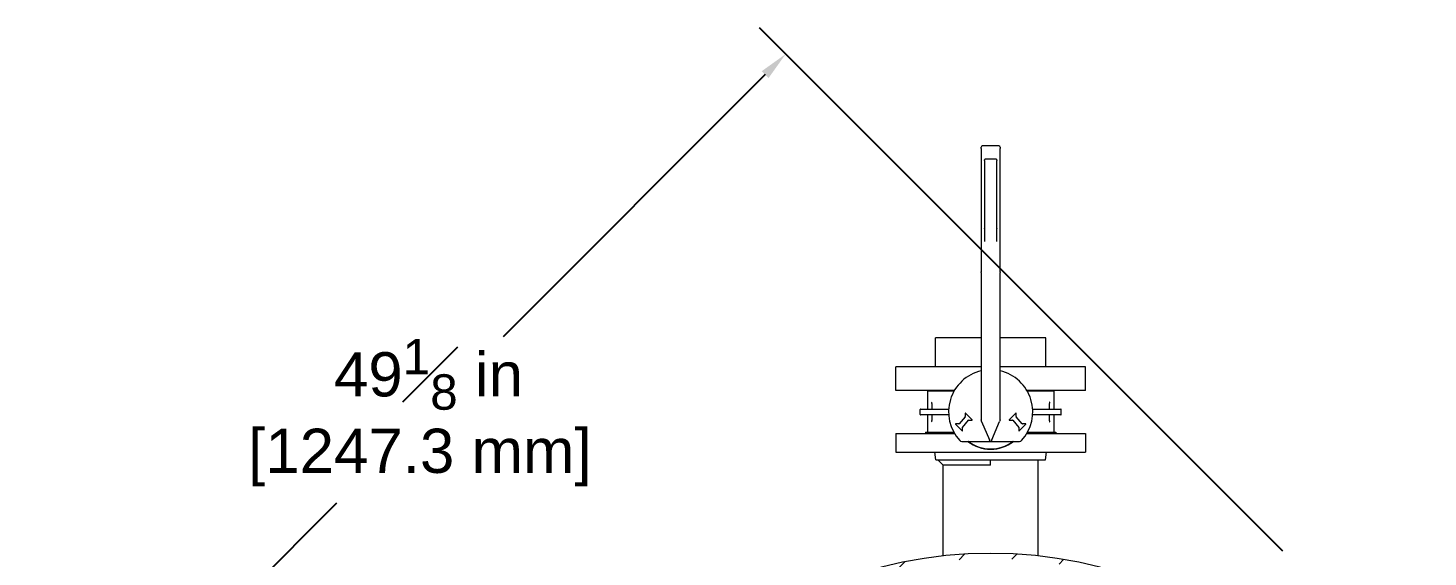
# Model space of a CAD drawing. Header units: inches. Extents: x 17 to 469, y 7 to 301.
# Drawn here: x 192.6 to 259, y 209.7 to 234.8 of the extents above; entities that cross this region are included whole.
import ezdxf

# ---------------------------------------------------------------- set-up
doc = ezdxf.new("R2010")
doc.units = ezdxf.units.IN
doc.header["$LTSCALE"] = 14
doc.header["$MEASUREMENT"] = 0
for name, color, linetype, lineweight in [('Dimension (ANSI)', 7, 'Continuous', 25), ('Hatch', 7, 'Continuous', 18), ('Visible', 7, 'Continuous', 18)]:
    doc.layers.add(name, color=color, linetype=linetype, lineweight=lineweight)
doc.styles.add('MEMCOR Medium', font='arial.ttf')
doc.dimstyles.new('Default (ANSI)', dxfattribs={"dimscale": 14, "dimtxt": 0.15, "dimasz": 0.098425, "dimexe": 0.125, "dimexo": 0.0625, "dimgap": 0.031496, "dimtad": 0, "dimtih": 1, "dimtoh": 1, "dimdec": 4, "dimrnd": 1e-08, "dimzin": 3, "dimdsep": 46, "dimlunit": 5, "dimtxsty": 'MEMCOR Medium', "dimcen": 0.09, "dimdle": 0.393701, "dimclrd": 256, "dimclre": 256, "dimclrt": 256, "dimadec": 0, "dimazin": 1, "dimtfac": 0.8, "dimtofl": 0, "dimtmove": 0, "dimatfit": 3, "dimfxl": 1, "dimfrac": 1, "dimtolj": 1, "dimtzin": 4, "dimlwd": -1, "dimlwe": -1, "dimarcsym": 0})

# ---------------------------------------------------------------- blocks, each defined once
blk = doc.blocks.new('*D31')
at = {"layer": 'Defpoints', "color": 0, "transparency": 16777216}
for p in [(228.545, 233.552), (252.765, 209.332), (218.037, 174.611)]:
    blk.add_point(p, dxfattribs=at)
at = {"layer": 'Dimension (ANSI)', "transparency": 16777216}
for p, q in [((252.146, 209.95), (227.307, 234.789)), ((227.57, 232.577), (215.13, 220.136)), ((194.795, 199.802), (207.236, 212.243)), ((217.418, 175.23), (192.584, 200.065))]:
    blk.add_line(p, q, dxfattribs=at)
for points in [[(227.408, 232.74), (227.733, 232.415), (228.545, 233.552)], [(194.633, 199.964), (194.958, 199.64), (193.821, 198.828)]]:
    blk.add_solid(points, dxfattribs=at)
at = {"layer": 'Dimension (ANSI)', "transparency": 16777216, "char_height": 2.1, "attachment_point": 5, "style": 'MEMCOR Medium'}
for s, insert in [('\\A1; 49{\\H0.8x;\\S1#8;} in', (211.183, 218.35)), ('\\A1;[1247.3 mm]', (211.183, 214.403))]:
    blk.add_mtext(s, dxfattribs=dict(at, insert=insert))

msp = doc.modelspace()

# ---------------------------------------------------------------- hatches: boundary and pattern name
at = {"layer": 'Hatch'}
h = msp.add_hatch(dxfattribs=at)
h.set_pattern_fill('ANSI31', color=256, scale=14, style=0)
edge = h.paths.add_edge_path()
edge.add_spline(control_points=[(258.771349, 189.291354), (258.803344, 189.260139), (258.835231, 189.228813), (258.89886, 189.16587), (258.930602, 189.134252), (258.962235, 189.102525)], knot_values=[-0.682004196, -0.682004196, -0.682004196, -0.682004196, -0.341394752, -0.341394752, 0, 0, 0, 0], degree=3, periodic=0)
edge.add_line((258.962235, 189.102525), (259.022235, 189.10253))
edge.add_ellipse((238.271774, 189.100719), major_axis=(-0.001811, 20.750462), ratio=1, start_angle=270, end_angle=306.6890483)
edge.add_ellipse((238.271774, 189.100719), major_axis=(-12.39927, 16.638503), ratio=1, start_angle=270, end_angle=270.6902994)
edge.add_ellipse((238.271774, 189.100719), major_axis=(-12.598826, 16.487913), ratio=1, start_angle=270, end_angle=285.2313046)
edge.add_ellipse((238.271774, 189.100719), major_axis=(-16.487913, 12.598826), ratio=1, start_angle=270, end_angle=270.6902994)
edge.add_ellipse((238.271774, 189.100719), major_axis=(-16.638503, 12.39927), ratio=1, start_angle=270, end_angle=343.38809659)
edge.add_ellipse((238.271774, 189.100719), major_axis=(-16.638503, -12.39927), ratio=1, start_angle=270, end_angle=270.6902994)
edge.add_ellipse((238.271774, 189.100719), major_axis=(-16.487913, -12.598826), ratio=1, start_angle=270, end_angle=285.2313046)
edge.add_ellipse((238.271774, 189.100719), major_axis=(-12.598826, -16.487913), ratio=1, start_angle=270, end_angle=270.6902994)
edge.add_ellipse((238.271774, 189.100719), major_axis=(-12.39927, -16.638503), ratio=1, start_angle=270, end_angle=343.38809659)
edge.add_ellipse((238.271774, 189.100719), major_axis=(12.39927, -16.638503), ratio=1, start_angle=270, end_angle=270.6902994)
edge.add_ellipse((238.271774, 189.100719), major_axis=(12.598826, -16.487913), ratio=1, start_angle=270, end_angle=285.2313046)
edge.add_ellipse((238.271774, 189.100719), major_axis=(16.487913, -12.598826), ratio=1, start_angle=270, end_angle=270.6902994)
edge.add_ellipse((238.271774, 189.100719), major_axis=(16.638503, -12.39927), ratio=1, start_angle=270, end_angle=343.38809659)
edge.add_ellipse((238.271774, 189.100719), major_axis=(16.638503, 12.39927), ratio=1, start_angle=270, end_angle=270.6902994)
edge.add_ellipse((238.271774, 189.100719), major_axis=(16.487913, 12.598826), ratio=1, start_angle=270, end_angle=285.2313046)
edge.add_ellipse((238.271774, 189.100719), major_axis=(12.598826, 16.487913), ratio=1, start_angle=270, end_angle=270.6902994)
edge.add_ellipse((238.271774, 189.100719), major_axis=(12.39927, 16.638503), ratio=1, start_angle=270, end_angle=306.6890483)
edge.add_line((259.022235, 189.098908), (258.962235, 189.098914))
edge.add_spline(control_points=[(258.962235, 189.098914), (258.930602, 189.067186), (258.89886, 189.035568), (258.835231, 188.972625), (258.803344, 188.941299), (258.771349, 188.910084)], knot_values=[-0.682004161, -0.682004161, -0.682004161, -0.682004161, -0.340609426, -0.340609426, 0, 0, 0, 0], degree=3, periodic=0)
edge.add_ellipse((238.271774, 189.100719), major_axis=(-0.190635, -20.499576), ratio=1, start_angle=91.06560769, end_angle=450, ccw=False)

# ---------------------------------------------------------------- linework, layer by layer
at = {"layer": 'Visible'}
for p, q in [((237.821774, 229.064341), (237.821774, 229.129341)), ((237.821774, 229.064341), (237.821774, 223.212344)), ((238.661774, 229.189341), (237.881774, 229.189341)), ((238.721774, 229.129341), (238.721774, 229.064341)), ((238.721774, 223.212344), (238.721774, 229.064341)), ((237.971774, 228.504341), (237.971774, 228.524341)), ((237.971774, 228.504341), (237.971774, 225.271438)), ((238.531774, 228.564341), (238.011774, 228.564341)), ((238.571774, 228.524341), (238.571774, 228.504341)), ((238.571774, 225.271438), (238.571774, 228.504341)), ((237.971774, 225.258582), (237.971774, 225.271438)), ((237.971774, 225.258582), (237.971774, 224.650405)), ((238.571774, 225.271438), (238.571774, 225.258582)), ((238.571774, 224.650405), (238.571774, 225.258582)), ((237.821774, 223.189205), (237.821774, 223.212344)), ((237.821774, 223.189205), (237.821774, 218.507197)), ((238.721774, 223.212344), (238.721774, 223.189205)), ((238.721774, 218.507197), (238.721774, 223.189205)), ((237.821774, 220.087963), (235.646774, 220.087963)), ((235.646774, 218.712963), (235.646774, 220.087963)), ((240.896774, 220.087963), (238.721774, 220.087963)), ((240.896774, 218.712963), (240.896774, 220.087963)), ((237.821774, 218.712963), (233.771774, 218.712963)), ((233.771774, 217.587963), (233.771774, 218.712963)), ((242.771774, 218.712963), (238.721774, 218.712963)), ((242.771774, 217.587963), (242.771774, 218.712963)), ((237.821774, 218.507197), (237.821774, 218.441338)), ((237.821774, 218.441338), (237.821774, 216.19385)), ((238.721774, 218.441338), (238.721774, 218.507197)), ((238.721774, 216.19385), (238.721774, 218.441338)), ((236.553577, 217.587963), (233.771774, 217.587963)), ((235.319018, 217.587963), (235.279648, 217.548593)), ((236.530726, 217.548593), (235.279648, 217.548593)), ((235.279648, 217.548593), (235.279648, 216.702137)), ((242.771774, 217.587963), (239.98997, 217.587963)), ((241.2639, 217.548593), (240.012822, 217.548593)), ((241.224529, 217.587963), (241.2639, 217.548593)), ((241.2639, 217.548593), (241.2639, 216.702137)), ((234.926823, 216.446231), (234.926823, 216.682451)), ((234.946508, 216.702137), (235.195584, 216.702137)), ((235.195584, 216.702137), (236.276526, 216.702137)), ((235.493132, 216.702137), (235.493132, 216.889994)), ((240.267021, 216.702137), (241.347964, 216.702137)), ((241.050415, 216.889994), (241.050415, 216.702137)), ((241.347964, 216.702137), (241.597039, 216.702137)), ((241.616724, 216.446231), (241.616724, 216.682451)), ((235.195584, 216.426546), (234.946508, 216.426546)), ((236.276526, 216.426546), (235.195584, 216.426546)), ((235.279648, 216.426546), (235.279648, 215.600719)), ((235.493132, 216.238689), (235.493132, 216.426546)), ((236.608185, 215.979719), (236.922181, 215.665723)), ((236.764483, 215.99679), (236.615256, 215.99679)), ((237.055387, 216.339312), (236.772156, 216.000378)), ((236.941579, 215.82948), (237.22481, 216.168414)), ((237.057713, 216.495998), (237.057713, 216.345724)), ((237.388781, 216.189072), (237.074784, 216.503069)), ((237.232483, 216.172001), (237.38171, 216.172001)), ((237.821774, 216.172489), (237.821774, 216.19385)), ((237.82496, 216.156843), (237.830949, 216.142753)), ((237.84496, 216.109784), (237.830949, 216.142753)), ((237.84496, 216.109784), (238.21541, 215.238138)), ((238.328137, 215.238138), (238.698587, 216.109784)), ((238.712598, 216.142753), (238.698587, 216.109784)), ((238.712598, 216.142753), (238.718587, 216.156843)), ((238.721774, 216.19385), (238.721774, 216.172489)), ((239.468763, 216.503069), (239.154766, 216.189072)), ((239.161837, 216.172001), (239.311064, 216.172001)), ((239.318738, 216.168414), (239.601968, 215.82948)), ((239.485834, 216.345724), (239.485834, 216.495998)), ((239.771391, 216.000378), (239.48816, 216.339312)), ((239.621366, 215.665723), (239.935362, 215.979719)), ((239.928291, 215.99679), (239.779064, 215.99679)), ((241.347964, 216.426546), (240.267021, 216.426546)), ((241.050415, 216.426546), (241.050415, 216.238689)), ((241.2639, 216.426546), (241.2639, 215.600719)), ((241.597039, 216.426546), (241.347964, 216.426546)), ((233.771774, 215.540719), (236.553577, 215.540719)), ((233.771774, 215.540719), (233.771774, 214.660719)), ((235.176774, 215.600719), (236.519223, 215.600719)), ((235.176774, 215.600719), (235.176774, 215.540719)), ((236.939252, 215.672794), (236.939252, 215.823068)), ((239.604295, 215.823068), (239.604295, 215.672794)), ((239.98997, 215.540719), (242.771774, 215.540719)), ((240.024324, 215.600719), (241.366774, 215.600719)), ((241.366774, 215.600719), (241.366774, 215.540719)), ((242.771774, 215.540719), (242.771774, 214.660719)), ((233.771774, 214.660719), (242.771774, 214.660719)), ((235.662204, 214.290719), (235.616774, 214.660719)), ((236.897001, 215.164341), (238.25708, 215.164341)), ((238.221274, 215.224341), (238.21541, 215.238138)), ((238.235687, 215.190428), (238.221274, 215.224341)), ((238.25708, 215.164341), (239.646546, 215.164341)), ((238.322274, 215.224341), (238.312299, 215.200873)), ((238.328137, 215.238138), (238.322274, 215.224341)), ((240.881343, 214.290719), (240.926774, 214.660719)), ((235.662204, 214.290719), (240.881343, 214.290719)), ((236.021774, 214.040719), (235.771774, 214.290719)), ((236.021774, 209.728835), (236.021774, 214.040719)), ((238.271774, 214.040719), (236.021774, 214.040719)), ((238.271774, 214.040719), (238.271774, 214.290719)), ((240.521774, 209.728835), (240.521774, 214.290719))]:
    msp.add_line(p, q, dxfattribs=at)
for centre, radius, start, end in [((237.881774, 229.129341), 0.06, 90, 180), ((238.661774, 229.129341), 0.06, 0, 90), ((238.011774, 228.524341), 0.04, 90, 180), ((238.531774, 228.524341), 0.04, 0, 90), ((238.271774, 216.564341), 2, 103.00287816, 222.84364304), ((238.271774, 216.564341), 2, 317.15635696, 76.99712184), ((234.946508, 216.682451), 0.019685, 90, 180), ((241.597039, 216.682451), 0.019685, 0, 90), ((234.946508, 216.446231), 0.019685, 180, 270), ((236.615256, 215.98679), 0.01, 90, 225), ((236.764483, 216.00679), 0.01, 270, 320.1161043), ((237.047713, 216.345724), 0.01, 320.1161043, 0), ((237.067713, 216.495998), 0.01, 45, 180), ((237.232483, 216.162001), 0.01, 90, 140.1161043), ((237.38171, 216.182001), 0.01, 270, 45), ((237.861774, 216.172489), 0.04, 180, 203.02549201), ((238.681774, 216.172489), 0.04, 336.97450799, 0), ((239.161837, 216.182001), 0.01, 135, 270), ((239.311064, 216.162001), 0.01, 39.8838957, 90), ((239.475834, 216.495998), 0.01, 0, 135), ((239.495834, 216.345724), 0.01, 180, 219.8838957), ((239.779064, 216.00679), 0.01, 219.8838957, 270), ((239.928291, 215.98679), 0.01, 315, 90), ((241.597039, 216.446231), 0.019685, 270, 0), ((236.929252, 215.672794), 0.01, 225, 0), ((236.949252, 215.823068), 0.01, 140.1161043, 180), ((239.594295, 215.823068), 0.01, 0, 39.8838957), ((239.614295, 215.672794), 0.01, 180, 315), ((236.897001, 215.289341), 0.125, 222.84364304, 270), ((238.271774, 216.564341), 1.7715, 232.21268748, 307.78731252), ((237.20196, 215.104341), 0.06, 53.76795196, 90), ((238.271774, 216.564341), 1.75, 233.76795196, 306.23204804), ((238.290906, 215.213897), 0.06, 220.9598097, 235.68239253), ((238.25708, 215.224341), 0.06, 270.25320856, 308.64323043), ((238.25708, 215.224341), 0.06, 308.64323043, 336.97450799), ((239.341587, 215.104341), 0.06, 90, 126.23204804), ((239.646546, 215.289341), 0.125, 270, 317.15635696), ((238.271774, 189.100719), 20.750462, 0.005, 359.995)]:
    msp.add_arc(centre, radius, start, end, dxfattribs=at)
for points, knots in [([(235.493132, 216.889994), (235.493132, 216.907446), (235.492227, 216.924917), (235.488828, 216.957747), (235.486354, 216.973144), (235.480715, 216.998947), (235.477614, 217.00969), (235.472322, 217.024524), (235.470044, 217.029503), (235.467973, 217.033411), (235.467503, 217.034112), (235.467509, 217.034113)], [0, 0, 0, 0, 0.1615150191, 0.1615150191, 0.3204003421, 0.3204003421, 0.4647931859, 0.4647931859, 0.5810871393, 0.5810871393, 0.6392521464, 0.6392521464, 0.6392521464, 0.6392521464]), ([(241.076033, 217.034114), (241.076036, 217.034114), (241.075684, 217.033583), (241.074254, 217.030958), (241.07285, 217.028091), (241.069298, 217.019395), (241.067045, 217.012973), (241.062187, 216.996141), (241.059615, 216.985143), (241.054976, 216.959236), (241.053038, 216.943978), (241.0509, 216.915666), (241.050415, 216.902825), (241.050415, 216.889994)], [0.2512169304, 0.2512169304, 0.2512169304, 0.2512169304, 0.3017740611, 0.3017740611, 0.384608207, 0.384608207, 0.4902357294, 0.4902357294, 0.621034518, 0.621034518, 0.7717307482, 0.7717307482, 0.8904816588, 0.8904816588, 0.8904816588, 0.8904816588]), ([(235.467515, 216.094568), (235.467512, 216.094569), (235.467863, 216.0951), (235.469293, 216.097724), (235.470698, 216.100592), (235.474249, 216.109288), (235.476502, 216.115709), (235.48136, 216.132541), (235.483932, 216.143539), (235.488571, 216.169447), (235.490509, 216.184704), (235.492647, 216.213017), (235.493132, 216.225857), (235.493132, 216.238689)], [0.2512169304, 0.2512169304, 0.2512169304, 0.2512169304, 0.3017740611, 0.3017740611, 0.384608207, 0.384608207, 0.4902357294, 0.4902357294, 0.621034518, 0.621034518, 0.7717307482, 0.7717307482, 0.8904816588, 0.8904816588, 0.8904816588, 0.8904816588]), ([(241.050415, 216.238689), (241.050415, 216.221236), (241.05132, 216.203765), (241.054719, 216.170935), (241.057194, 216.155538), (241.062833, 216.129736), (241.065933, 216.118993), (241.071226, 216.104159), (241.073504, 216.09918), (241.075574, 216.095272), (241.076044, 216.09457), (241.076038, 216.094569)], [0, 0, 0, 0, 0.1615150191, 0.1615150191, 0.3204003421, 0.3204003421, 0.4647931859, 0.4647931859, 0.5810871393, 0.5810871393, 0.6392521464, 0.6392521464, 0.6392521464, 0.6392521464]), ([(238.245596, 215.174565), (238.244909, 215.175357), (238.24423, 215.176181), (238.240861, 215.180507), (238.237937, 215.185305), (238.235687, 215.190428)], [0.0923027288, 0.0923027288, 0.0923027288, 0.0923027288, 0.10395135135, 0.10395135135, 0.15173708354, 0.15173708354, 0.15173708354, 0.15173708354]), ([(238.265383, 215.176662), (238.263182, 215.171642), (238.261626, 215.168967), (238.259929, 215.166408), (238.259312, 215.165633), (238.258219, 215.164604), (238.257744, 215.164344), (238.257345, 215.164342)], [0, 0, 0, 0, 0.0554026382, 0.0554026382, 0.091701074, 0.091701074, 0.1274278989, 0.1274278989, 0.1274278989, 0.1274278989]), ([(238.269566, 215.19083), (238.269553, 215.190754), (238.26954, 215.190679), (238.268925, 215.187281), (238.267638, 215.181806), (238.265383, 215.176662)], [-0.00064885071, -0.00064885071, -0.00064885071, -0.00064885071, 0, 0, 0.02871512002, 0.02871512002, 0.02871512002, 0.02871512002])]:
    msp.add_open_spline(points, degree=3, knots=knots, dxfattribs=at)
msp.add_open_spline([(238.25708, 215.164341), (238.25708, 215.164341), (238.257169, 215.164341), (238.257345, 215.164342)], degree=3, dxfattribs=at)

# ---------------------------------------------------------------- dimensions: what is measured, and where the dimension line sits
at = {"layer": 'Dimension (ANSI)'}
dim = msp.add_linear_dim(base=(228.544835, 233.551551), p1=(218.037206, 174.611394), p2=(252.764634, 209.331751), angle=45, text=' <> in\\X[1247.3 mm]', dimstyle='Default (ANSI)', override={"dimgap": 0.031496, "dimdec": 4, "dimpost": '', "dimtol": 0, "dimlim": 0, "dimtp": 0, "dimtm": 0, "dimtdec": 2, "dimatfit": 1}, dxfattribs=at)
dim.commit()
dim.dimension.update_dxf_attribs({"geometry": '*D31', "text_midpoint": (211.182889, 216.189604), "dimtype": 160})

doc.saveas('drawing.dxf')
